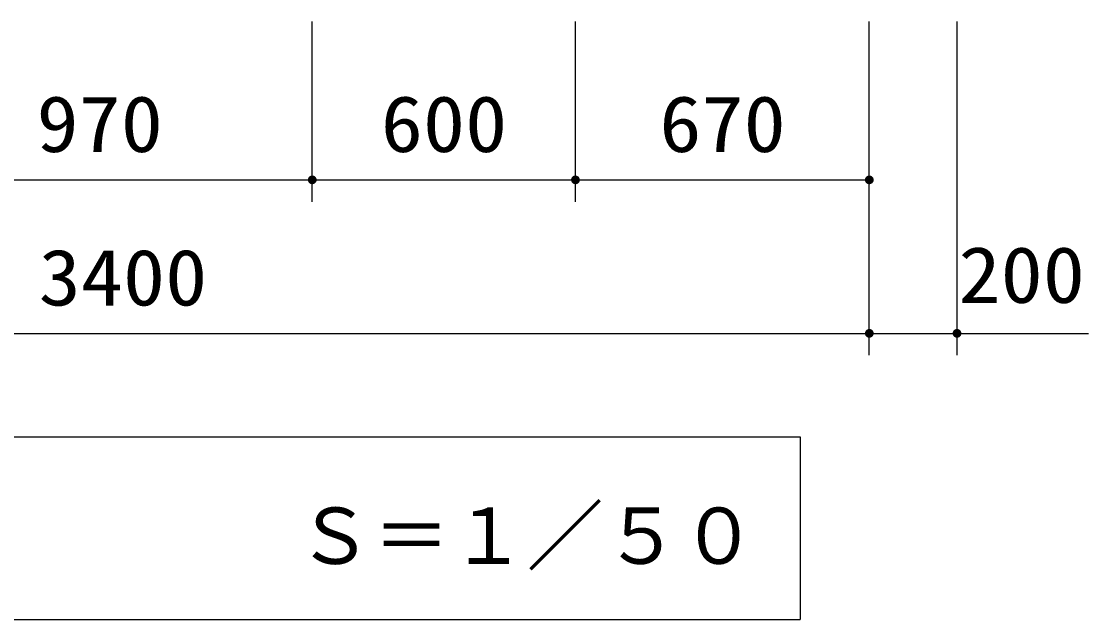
# Model space of a CAD drawing. Units: millimetres, scale not verified. Extents: x -14850 to 14850, y -10500 to 10500.
# Drawn here: x -8317 to -5884, y -2811 to -1447 of the extents above; entities that cross this region are included whole.
import ezdxf
from ezdxf.enums import TextEntityAlignment as Align

# ---------------------------------------------------------------- set-up
doc = ezdxf.new("R2010")
doc.units = ezdxf.units.MM
doc.header["$LTSCALE"] = 50
doc.layers.add('0-2_躯体', color=5, linetype='Continuous', lineweight=25)
doc.layers.add('0-3_水管', color=3, linetype='Continuous', lineweight=25)
doc.styles.add('ＭＳ ゴシック', font='')
doc.styles.get('ＭＳ ゴシック').set_extended_font_data('MS Gothic')

msp = doc.modelspace()

# ---------------------------------------------------------------- linework, layer by layer
at = {"layer": '0-2_躯体', "color": 2}
for p, q in [((-7653.59, -1858.62), (-7653.59, -1447.18)), ((-7053.59, -1858.62), (-7053.59, -1447.18)), ((-6383.59, -2208.62), (-6383.59, -1447.18)), ((-6183.59, -2208.62), (-6183.59, -1447.18)), ((-8623.59, -1808.62), (-7653.59, -1808.62)), ((-7653.59, -1808.62), (-7053.59, -1808.62)), ((-7053.59, -1808.62), (-6383.59, -1808.62)), ((-9783.59, -2158.62), (-6383.59, -2158.62)), ((-6383.59, -2158.62), (-6183.59, -2158.62)), ((-6183.59, -2158.62), (-5883.51, -2158.62))]:
    msp.add_line(p, q, dxfattribs=at)
at = {"layer": '0-2_躯体'}
for points in [[(-7659.46, -1800.53), (-7653.59, -1808.62), (-7660.43, -1801.33)], [(-7658.4, -1799.85), (-7653.59, -1808.62), (-7659.46, -1800.53)], [(-7657.27, -1799.32), (-7653.59, -1808.62), (-7658.4, -1799.85)], [(-7656.07, -1798.93), (-7653.59, -1808.62), (-7657.27, -1799.32)], [(-7654.84, -1798.7), (-7653.59, -1808.62), (-7656.07, -1798.93)], [(-7654.84, -1798.7), (-7653.59, -1798.62), (-7653.59, -1808.62)], [(-7653.59, -1798.62), (-7643.59, -1808.62), (-7653.59, -1808.62)], [(-7652.96, -1798.64), (-7643.59, -1808.62), (-7653.59, -1798.62)], [(-7651.71, -1798.79), (-7643.59, -1808.62), (-7652.96, -1798.64)], [(-7650.49, -1799.11), (-7643.59, -1808.62), (-7651.71, -1798.79)], [(-7649.33, -1799.57), (-7643.59, -1808.62), (-7650.49, -1799.11)], [(-7648.23, -1800.17), (-7643.59, -1808.62), (-7649.33, -1799.57)], [(-7647.21, -1800.91), (-7643.59, -1808.62), (-7648.23, -1800.17)], [(-7059.46, -1800.53), (-7053.59, -1808.62), (-7060.43, -1801.33)], [(-7058.4, -1799.85), (-7053.59, -1808.62), (-7059.46, -1800.53)], [(-7057.27, -1799.32), (-7053.59, -1808.62), (-7058.4, -1799.85)], [(-7056.07, -1798.93), (-7053.59, -1808.62), (-7057.27, -1799.32)], [(-7054.84, -1798.7), (-7053.59, -1808.62), (-7056.07, -1798.93)], [(-7054.84, -1798.7), (-7053.59, -1798.62), (-7053.59, -1808.62)], [(-7053.59, -1798.62), (-7043.59, -1808.62), (-7053.59, -1808.62)], [(-7052.96, -1798.64), (-7043.59, -1808.62), (-7053.59, -1798.62)], [(-7051.71, -1798.79), (-7043.59, -1808.62), (-7052.96, -1798.64)], [(-7050.5, -1799.11), (-7043.59, -1808.62), (-7051.71, -1798.79)], [(-7049.33, -1799.57), (-7043.59, -1808.62), (-7050.5, -1799.11)], [(-7048.23, -1800.17), (-7043.59, -1808.62), (-7049.33, -1799.57)], [(-7047.21, -1800.91), (-7043.59, -1808.62), (-7048.23, -1800.17)], [(-6389.46, -1800.53), (-6383.59, -1808.62), (-6390.43, -1801.33)], [(-6388.4, -1799.85), (-6383.59, -1808.62), (-6389.46, -1800.53)], [(-6387.27, -1799.32), (-6383.59, -1808.62), (-6388.4, -1799.85)], [(-6386.07, -1798.93), (-6383.59, -1808.62), (-6387.27, -1799.32)], [(-6386.07, -1798.93), (-6383.59, -1798.62), (-6383.59, -1808.62)], [(-6384.84, -1798.7), (-6383.59, -1798.62), (-6386.07, -1798.93)], [(-6383.59, -1798.62), (-6373.59, -1808.62), (-6383.59, -1808.62)], [(-6382.96, -1798.64), (-6373.59, -1808.62), (-6383.59, -1798.62)], [(-6381.71, -1798.79), (-6373.59, -1808.62), (-6382.96, -1798.64)], [(-6380.5, -1799.11), (-6373.59, -1808.62), (-6381.71, -1798.79)], [(-6379.33, -1799.57), (-6373.59, -1808.62), (-6380.5, -1799.11)], [(-6378.23, -1800.17), (-6373.59, -1808.62), (-6379.33, -1799.57)], [(-6377.21, -1800.91), (-6373.59, -1808.62), (-6378.23, -1800.17)], [(-7663.57, -1807.99), (-7653.59, -1808.62), (-7663.59, -1808.62)], [(-7663.59, -1808.62), (-7662.88, -1812.3), (-7663.51, -1809.87)], [(-7663.59, -1808.62), (-7662.35, -1813.43), (-7662.88, -1812.3)], [(-7653.59, -1808.62), (-7662.35, -1813.43), (-7663.59, -1808.62)], [(-7663.41, -1806.74), (-7653.59, -1808.62), (-7663.57, -1807.99)], [(-7663.51, -1809.87), (-7662.88, -1812.3), (-7663.27, -1811.1)], [(-7663.1, -1805.53), (-7653.59, -1808.62), (-7663.41, -1806.74)], [(-7662.63, -1804.36), (-7653.59, -1808.62), (-7663.1, -1805.53)], [(-7662.03, -1803.26), (-7653.59, -1808.62), (-7662.63, -1804.36)], [(-7653.59, -1808.62), (-7661.68, -1814.49), (-7662.35, -1813.43)], [(-7661.29, -1802.24), (-7653.59, -1808.62), (-7662.03, -1803.26)], [(-7653.59, -1808.62), (-7660.87, -1815.46), (-7661.68, -1814.49)], [(-7660.43, -1801.33), (-7653.59, -1808.62), (-7661.29, -1802.24)], [(-7653.59, -1808.62), (-7659.96, -1816.32), (-7660.87, -1815.46)], [(-7653.59, -1808.62), (-7658.94, -1817.06), (-7659.96, -1816.32)], [(-7653.59, -1808.62), (-7657.84, -1817.66), (-7658.94, -1817.06)], [(-7653.59, -1808.62), (-7656.68, -1818.13), (-7657.84, -1817.66)], [(-7653.59, -1808.62), (-7655.46, -1818.44), (-7656.68, -1818.13)], [(-7653.59, -1808.62), (-7654.21, -1818.6), (-7655.46, -1818.44)], [(-7653.59, -1808.62), (-7653.59, -1818.62), (-7654.21, -1818.6)], [(-7653.59, -1808.62), (-7652.33, -1818.54), (-7653.59, -1818.62)], [(-7653.59, -1808.62), (-7651.1, -1818.3), (-7652.33, -1818.54)], [(-7643.59, -1808.62), (-7651.1, -1818.3), (-7653.59, -1808.62)], [(-7643.59, -1808.62), (-7649.9, -1817.91), (-7651.1, -1818.3)], [(-7643.59, -1808.62), (-7648.77, -1817.38), (-7649.9, -1817.91)], [(-7643.59, -1808.62), (-7647.71, -1816.71), (-7648.77, -1817.38)], [(-7643.59, -1808.62), (-7646.74, -1815.91), (-7647.71, -1816.71)], [(-7646.3, -1801.77), (-7643.59, -1808.62), (-7647.21, -1800.91)], [(-7643.59, -1808.62), (-7645.88, -1814.99), (-7646.74, -1815.91)], [(-7645.49, -1802.74), (-7643.59, -1808.62), (-7646.3, -1801.77)], [(-7643.59, -1808.62), (-7645.14, -1813.97), (-7645.88, -1814.99)], [(-7644.82, -1803.8), (-7643.59, -1808.62), (-7645.49, -1802.74)], [(-7643.59, -1808.62), (-7644.54, -1812.87), (-7645.14, -1813.97)], [(-7644.29, -1804.93), (-7643.59, -1808.62), (-7644.82, -1803.8)], [(-7643.59, -1808.62), (-7644.07, -1811.71), (-7644.54, -1812.87)], [(-7644.29, -1804.93), (-7643.66, -1807.36), (-7643.59, -1808.62)], [(-7643.9, -1806.13), (-7643.66, -1807.36), (-7644.29, -1804.93)], [(-7643.59, -1808.62), (-7643.76, -1810.49), (-7644.07, -1811.71)], [(-7643.59, -1808.62), (-7643.6, -1809.24), (-7643.76, -1810.49)], [(-7063.57, -1807.99), (-7053.59, -1808.62), (-7063.59, -1808.62)], [(-7063.59, -1808.62), (-7062.88, -1812.3), (-7063.51, -1809.87)], [(-7063.59, -1808.62), (-7062.35, -1813.43), (-7062.88, -1812.3)], [(-7053.59, -1808.62), (-7062.35, -1813.43), (-7063.59, -1808.62)], [(-7063.41, -1806.74), (-7053.59, -1808.62), (-7063.57, -1807.99)], [(-7063.51, -1809.87), (-7062.88, -1812.3), (-7063.27, -1811.1)], [(-7063.1, -1805.53), (-7053.59, -1808.62), (-7063.41, -1806.74)], [(-7062.63, -1804.36), (-7053.59, -1808.62), (-7063.1, -1805.53)], [(-7062.03, -1803.26), (-7053.59, -1808.62), (-7062.63, -1804.36)], [(-7053.59, -1808.62), (-7061.68, -1814.49), (-7062.35, -1813.43)], [(-7061.29, -1802.24), (-7053.59, -1808.62), (-7062.03, -1803.26)], [(-7053.59, -1808.62), (-7060.87, -1815.46), (-7061.68, -1814.49)], [(-7060.43, -1801.33), (-7053.59, -1808.62), (-7061.29, -1802.24)], [(-7053.59, -1808.62), (-7059.96, -1816.32), (-7060.87, -1815.46)], [(-7053.59, -1808.62), (-7058.94, -1817.06), (-7059.96, -1816.32)], [(-7053.59, -1808.62), (-7057.84, -1817.66), (-7058.94, -1817.06)], [(-7053.59, -1808.62), (-7056.68, -1818.13), (-7057.84, -1817.66)], [(-7053.59, -1808.62), (-7055.46, -1818.44), (-7056.68, -1818.13)], [(-7053.59, -1808.62), (-7054.21, -1818.6), (-7055.46, -1818.44)], [(-7053.59, -1808.62), (-7053.59, -1818.62), (-7054.21, -1818.6)], [(-7053.59, -1808.62), (-7052.33, -1818.54), (-7053.59, -1818.62)], [(-7053.59, -1808.62), (-7051.1, -1818.3), (-7052.33, -1818.54)], [(-7053.59, -1808.62), (-7049.9, -1817.91), (-7051.1, -1818.3)], [(-7043.59, -1808.62), (-7049.9, -1817.91), (-7053.59, -1808.62)], [(-7043.59, -1808.62), (-7048.77, -1817.38), (-7049.9, -1817.91)], [(-7043.59, -1808.62), (-7047.71, -1816.71), (-7048.77, -1817.38)], [(-7043.59, -1808.62), (-7046.74, -1815.91), (-7047.71, -1816.71)], [(-7046.3, -1801.77), (-7043.59, -1808.62), (-7047.21, -1800.91)], [(-7043.59, -1808.62), (-7045.88, -1814.99), (-7046.74, -1815.91)], [(-7045.5, -1802.74), (-7043.59, -1808.62), (-7046.3, -1801.77)], [(-7043.59, -1808.62), (-7045.14, -1813.97), (-7045.88, -1814.99)], [(-7044.82, -1803.8), (-7043.59, -1808.62), (-7045.5, -1802.74)], [(-7043.59, -1808.62), (-7044.54, -1812.87), (-7045.14, -1813.97)], [(-7044.29, -1804.93), (-7043.59, -1808.62), (-7044.82, -1803.8)], [(-7043.59, -1808.62), (-7044.07, -1811.71), (-7044.54, -1812.87)], [(-7044.29, -1804.93), (-7043.66, -1807.36), (-7043.59, -1808.62)], [(-7043.9, -1806.13), (-7043.66, -1807.36), (-7044.29, -1804.93)], [(-7043.59, -1808.62), (-7043.76, -1810.49), (-7044.07, -1811.71)], [(-7043.59, -1808.62), (-7043.6, -1809.24), (-7043.76, -1810.49)], [(-6393.57, -1807.99), (-6383.59, -1808.62), (-6393.59, -1808.62)], [(-6393.59, -1808.62), (-6392.35, -1813.43), (-6393.51, -1809.87)], [(-6393.59, -1808.62), (-6391.68, -1814.49), (-6392.35, -1813.43)], [(-6383.59, -1808.62), (-6391.68, -1814.49), (-6393.59, -1808.62)], [(-6393.41, -1806.74), (-6383.59, -1808.62), (-6393.57, -1807.99)], [(-6393.51, -1809.87), (-6392.88, -1812.3), (-6393.27, -1811.1)], [(-6393.51, -1809.87), (-6392.35, -1813.43), (-6392.88, -1812.3)], [(-6393.1, -1805.53), (-6383.59, -1808.62), (-6393.41, -1806.74)], [(-6392.63, -1804.36), (-6383.59, -1808.62), (-6393.1, -1805.53)], [(-6392.03, -1803.26), (-6383.59, -1808.62), (-6392.63, -1804.36)], [(-6391.29, -1802.24), (-6383.59, -1808.62), (-6392.03, -1803.26)], [(-6383.59, -1808.62), (-6390.88, -1815.46), (-6391.68, -1814.49)], [(-6390.43, -1801.33), (-6383.59, -1808.62), (-6391.29, -1802.24)], [(-6383.59, -1808.62), (-6389.96, -1816.32), (-6390.88, -1815.46)], [(-6383.59, -1808.62), (-6388.94, -1817.06), (-6389.96, -1816.32)], [(-6383.59, -1808.62), (-6387.84, -1817.66), (-6388.94, -1817.06)], [(-6383.59, -1808.62), (-6386.68, -1818.13), (-6387.84, -1817.66)], [(-6383.59, -1808.62), (-6385.46, -1818.44), (-6386.68, -1818.13)], [(-6383.59, -1808.62), (-6384.21, -1818.6), (-6385.46, -1818.44)], [(-6383.59, -1808.62), (-6383.59, -1818.62), (-6384.21, -1818.6)], [(-6383.59, -1808.62), (-6382.33, -1818.54), (-6383.59, -1818.62)], [(-6383.59, -1808.62), (-6381.1, -1818.3), (-6382.33, -1818.54)], [(-6383.59, -1808.62), (-6379.9, -1817.91), (-6381.1, -1818.3)], [(-6373.59, -1808.62), (-6379.9, -1817.91), (-6383.59, -1808.62)], [(-6373.59, -1808.62), (-6378.77, -1817.38), (-6379.9, -1817.91)], [(-6373.59, -1808.62), (-6377.71, -1816.71), (-6378.77, -1817.38)], [(-6373.59, -1808.62), (-6376.74, -1815.91), (-6377.71, -1816.71)], [(-6376.3, -1801.77), (-6373.59, -1808.62), (-6377.21, -1800.91)], [(-6373.59, -1808.62), (-6375.88, -1814.99), (-6376.74, -1815.91)], [(-6375.5, -1802.74), (-6373.59, -1808.62), (-6376.3, -1801.77)], [(-6373.59, -1808.62), (-6375.14, -1813.97), (-6375.88, -1814.99)], [(-6374.82, -1803.8), (-6373.59, -1808.62), (-6375.5, -1802.74)], [(-6373.59, -1808.62), (-6374.54, -1812.87), (-6375.14, -1813.97)], [(-6374.82, -1803.8), (-6373.66, -1807.36), (-6373.59, -1808.62)], [(-6374.29, -1804.93), (-6373.66, -1807.36), (-6374.82, -1803.8)], [(-6373.59, -1808.62), (-6374.07, -1811.71), (-6374.54, -1812.87)], [(-6374.29, -1804.93), (-6373.9, -1806.13), (-6373.66, -1807.36)], [(-6373.59, -1808.62), (-6373.76, -1810.49), (-6374.07, -1811.71)], [(-6373.59, -1808.62), (-6373.61, -1809.24), (-6373.76, -1810.49)], [(-6393.57, -2157.99), (-6383.59, -2158.62), (-6393.59, -2158.62)], [(-6393.59, -2158.62), (-6391.68, -2164.49), (-6393.51, -2159.87)], [(-6393.59, -2158.62), (-6390.88, -2165.46), (-6391.68, -2164.49)], [(-6383.59, -2158.62), (-6390.88, -2165.46), (-6393.59, -2158.62)], [(-6393.41, -2156.74), (-6383.59, -2158.62), (-6393.57, -2157.99)], [(-6393.51, -2159.87), (-6392.35, -2163.43), (-6393.27, -2161.1)], [(-6393.51, -2159.87), (-6391.68, -2164.49), (-6392.35, -2163.43)], [(-6393.1, -2155.53), (-6383.59, -2158.62), (-6393.41, -2156.74)], [(-6393.27, -2161.1), (-6392.35, -2163.43), (-6392.88, -2162.3)], [(-6392.63, -2154.36), (-6383.59, -2158.62), (-6393.1, -2155.53)], [(-6392.03, -2153.26), (-6383.59, -2158.62), (-6392.63, -2154.36)], [(-6391.29, -2152.24), (-6383.59, -2158.62), (-6392.03, -2153.26)], [(-6390.43, -2151.33), (-6383.59, -2158.62), (-6391.29, -2152.24)], [(-6383.59, -2158.62), (-6389.96, -2166.32), (-6390.88, -2165.46)], [(-6389.46, -2150.53), (-6383.59, -2158.62), (-6390.43, -2151.33)], [(-6383.59, -2158.62), (-6388.94, -2167.06), (-6389.96, -2166.32)], [(-6388.4, -2149.85), (-6383.59, -2158.62), (-6389.46, -2150.53)], [(-6383.59, -2158.62), (-6387.84, -2167.66), (-6388.94, -2167.06)], [(-6387.27, -2149.32), (-6383.59, -2158.62), (-6388.4, -2149.85)], [(-6383.59, -2158.62), (-6386.68, -2168.13), (-6387.84, -2167.66)], [(-6386.07, -2148.93), (-6383.59, -2158.62), (-6387.27, -2149.32)], [(-6383.59, -2158.62), (-6385.46, -2168.44), (-6386.68, -2168.13)], [(-6386.07, -2148.93), (-6383.59, -2148.62), (-6383.59, -2158.62)], [(-6384.84, -2148.7), (-6383.59, -2148.62), (-6386.07, -2148.93)], [(-6383.59, -2158.62), (-6384.21, -2168.6), (-6385.46, -2168.44)], [(-6383.59, -2158.62), (-6383.59, -2168.62), (-6384.21, -2168.6)], [(-6383.59, -2148.62), (-6373.59, -2158.62), (-6383.59, -2158.62)], [(-6382.96, -2148.64), (-6373.59, -2158.62), (-6383.59, -2148.62)], [(-6383.59, -2158.62), (-6382.33, -2168.54), (-6383.59, -2168.62)], [(-6383.59, -2158.62), (-6381.1, -2168.3), (-6382.33, -2168.54)], [(-6383.59, -2158.62), (-6379.9, -2167.91), (-6381.1, -2168.3)], [(-6373.59, -2158.62), (-6379.9, -2167.91), (-6383.59, -2158.62)], [(-6381.71, -2148.79), (-6373.59, -2158.62), (-6382.96, -2148.64)], [(-6380.5, -2149.11), (-6373.59, -2158.62), (-6381.71, -2148.79)], [(-6379.33, -2149.57), (-6373.59, -2158.62), (-6380.5, -2149.11)], [(-6373.59, -2158.62), (-6378.77, -2167.38), (-6379.9, -2167.91)], [(-6378.23, -2150.17), (-6373.59, -2158.62), (-6379.33, -2149.57)], [(-6373.59, -2158.62), (-6377.71, -2166.71), (-6378.77, -2167.38)], [(-6377.21, -2150.91), (-6373.59, -2158.62), (-6378.23, -2150.17)], [(-6373.59, -2158.62), (-6376.74, -2165.91), (-6377.71, -2166.71)], [(-6376.3, -2151.77), (-6373.59, -2158.62), (-6377.21, -2150.91)], [(-6373.59, -2158.62), (-6375.88, -2164.99), (-6376.74, -2165.91)], [(-6375.5, -2152.74), (-6373.59, -2158.62), (-6376.3, -2151.77)], [(-6373.59, -2158.62), (-6375.14, -2163.97), (-6375.88, -2164.99)], [(-6375.5, -2152.74), (-6373.66, -2157.36), (-6373.59, -2158.62)], [(-6374.82, -2153.8), (-6373.66, -2157.36), (-6375.5, -2152.74)], [(-6373.59, -2158.62), (-6374.54, -2162.87), (-6375.14, -2163.97)], [(-6374.82, -2153.8), (-6373.9, -2156.13), (-6373.66, -2157.36)], [(-6374.29, -2154.93), (-6373.9, -2156.13), (-6374.82, -2153.8)], [(-6373.59, -2158.62), (-6374.07, -2161.71), (-6374.54, -2162.87)], [(-6373.59, -2158.62), (-6373.76, -2160.49), (-6374.07, -2161.71)], [(-6373.59, -2158.62), (-6373.61, -2159.24), (-6373.76, -2160.49)], [(-6193.57, -2157.99), (-6183.59, -2158.62), (-6193.59, -2158.62)], [(-6193.59, -2158.62), (-6191.68, -2164.49), (-6193.51, -2159.87)], [(-6193.59, -2158.62), (-6190.87, -2165.46), (-6191.68, -2164.49)], [(-6183.59, -2158.62), (-6190.87, -2165.46), (-6193.59, -2158.62)], [(-6193.41, -2156.74), (-6183.59, -2158.62), (-6193.57, -2157.99)], [(-6193.51, -2159.87), (-6192.35, -2163.43), (-6193.27, -2161.1)], [(-6193.51, -2159.87), (-6191.68, -2164.49), (-6192.35, -2163.43)], [(-6193.1, -2155.53), (-6183.59, -2158.62), (-6193.41, -2156.74)], [(-6193.27, -2161.1), (-6192.35, -2163.43), (-6192.88, -2162.3)], [(-6192.63, -2154.36), (-6183.59, -2158.62), (-6193.1, -2155.53)], [(-6192.03, -2153.26), (-6183.59, -2158.62), (-6192.63, -2154.36)], [(-6191.29, -2152.24), (-6183.59, -2158.62), (-6192.03, -2153.26)], [(-6190.43, -2151.33), (-6183.59, -2158.62), (-6191.29, -2152.24)], [(-6183.59, -2158.62), (-6189.96, -2166.32), (-6190.87, -2165.46)], [(-6189.46, -2150.53), (-6183.59, -2158.62), (-6190.43, -2151.33)], [(-6183.59, -2158.62), (-6188.94, -2167.06), (-6189.96, -2166.32)], [(-6188.4, -2149.85), (-6183.59, -2158.62), (-6189.46, -2150.53)], [(-6183.59, -2158.62), (-6187.84, -2167.66), (-6188.94, -2167.06)], [(-6187.27, -2149.32), (-6183.59, -2158.62), (-6188.4, -2149.85)], [(-6183.59, -2158.62), (-6186.68, -2168.13), (-6187.84, -2167.66)], [(-6186.07, -2148.93), (-6183.59, -2158.62), (-6187.27, -2149.32)], [(-6183.59, -2158.62), (-6185.46, -2168.44), (-6186.68, -2168.13)], [(-6186.07, -2148.93), (-6183.59, -2148.62), (-6183.59, -2158.62)], [(-6184.84, -2148.7), (-6183.59, -2148.62), (-6186.07, -2148.93)], [(-6183.59, -2158.62), (-6184.21, -2168.6), (-6185.46, -2168.44)], [(-6183.59, -2158.62), (-6183.59, -2168.62), (-6184.21, -2168.6)], [(-6183.59, -2148.62), (-6173.59, -2158.62), (-6183.59, -2158.62)], [(-6182.96, -2148.64), (-6173.59, -2158.62), (-6183.59, -2148.62)], [(-6183.59, -2158.62), (-6182.33, -2168.54), (-6183.59, -2168.62)], [(-6183.59, -2158.62), (-6181.1, -2168.3), (-6182.33, -2168.54)], [(-6183.59, -2158.62), (-6179.9, -2167.91), (-6181.1, -2168.3)], [(-6173.59, -2158.62), (-6179.9, -2167.91), (-6183.59, -2158.62)], [(-6181.71, -2148.79), (-6173.59, -2158.62), (-6182.96, -2148.64)], [(-6180.5, -2149.11), (-6173.59, -2158.62), (-6181.71, -2148.79)], [(-6179.33, -2149.57), (-6173.59, -2158.62), (-6180.5, -2149.11)], [(-6173.59, -2158.62), (-6178.77, -2167.38), (-6179.9, -2167.91)], [(-6178.23, -2150.17), (-6173.59, -2158.62), (-6179.33, -2149.57)], [(-6173.59, -2158.62), (-6177.71, -2166.71), (-6178.77, -2167.38)], [(-6177.21, -2150.91), (-6173.59, -2158.62), (-6178.23, -2150.17)], [(-6173.59, -2158.62), (-6176.74, -2165.91), (-6177.71, -2166.71)], [(-6176.3, -2151.77), (-6173.59, -2158.62), (-6177.21, -2150.91)], [(-6173.59, -2158.62), (-6175.88, -2164.99), (-6176.74, -2165.91)], [(-6175.5, -2152.74), (-6173.59, -2158.62), (-6176.3, -2151.77)], [(-6173.59, -2158.62), (-6175.14, -2163.97), (-6175.88, -2164.99)], [(-6175.5, -2152.74), (-6173.66, -2157.36), (-6173.59, -2158.62)], [(-6174.82, -2153.8), (-6173.66, -2157.36), (-6175.5, -2152.74)], [(-6173.59, -2158.62), (-6174.54, -2162.87), (-6175.14, -2163.97)], [(-6174.82, -2153.8), (-6173.9, -2156.13), (-6173.66, -2157.36)], [(-6174.29, -2154.93), (-6173.9, -2156.13), (-6174.82, -2153.8)], [(-6173.59, -2158.62), (-6174.07, -2161.71), (-6174.54, -2162.87)], [(-6173.59, -2158.62), (-6173.76, -2160.49), (-6174.07, -2161.71)], [(-6173.59, -2158.62), (-6173.6, -2159.24), (-6173.76, -2160.49)]]:
    msp.add_solid(points, dxfattribs=at)
at = {"layer": '0-3_水管'}
for p, q in [((-9874.68, -2394.73), (-6541.34, -2394.73)), ((-6541.34, -2394.73), (-6541.34, -2811.4))]:
    msp.add_line(p, q, dxfattribs=at)
msp.add_lwpolyline([(-9874.68, -2394.73), (-9874.68, -2811.4), (-6541.34, -2811.4)], dxfattribs=at)

# ---------------------------------------------------------------- texts
at = {"layer": '0-2_躯体', "color": 4, "style": 'ＭＳ ゴシック', "width": 1.1}
for s, p in [('970', (-8282.34, -1783.62)), ('600', (-7497.34, -1783.62)), ('670', (-6862.34, -1783.62)), ('3400', (-8277.34, -2133.62)), ('200', (-6180.25, -2127.71))]:
    msp.add_text(s, height=128.4, dxfattribs=at).set_placement(p, align=Align.BOTTOM_LEFT)
at = {"layer": '0-3_水管', "color": 4, "style": 'ＭＳ ゴシック'}
msp.add_text('Ｓ＝１／５０', height=128.4, dxfattribs=at).set_placement((-7690.32, -2722.7), align=Align.BOTTOM_LEFT)

doc.saveas('drawing.dxf')
